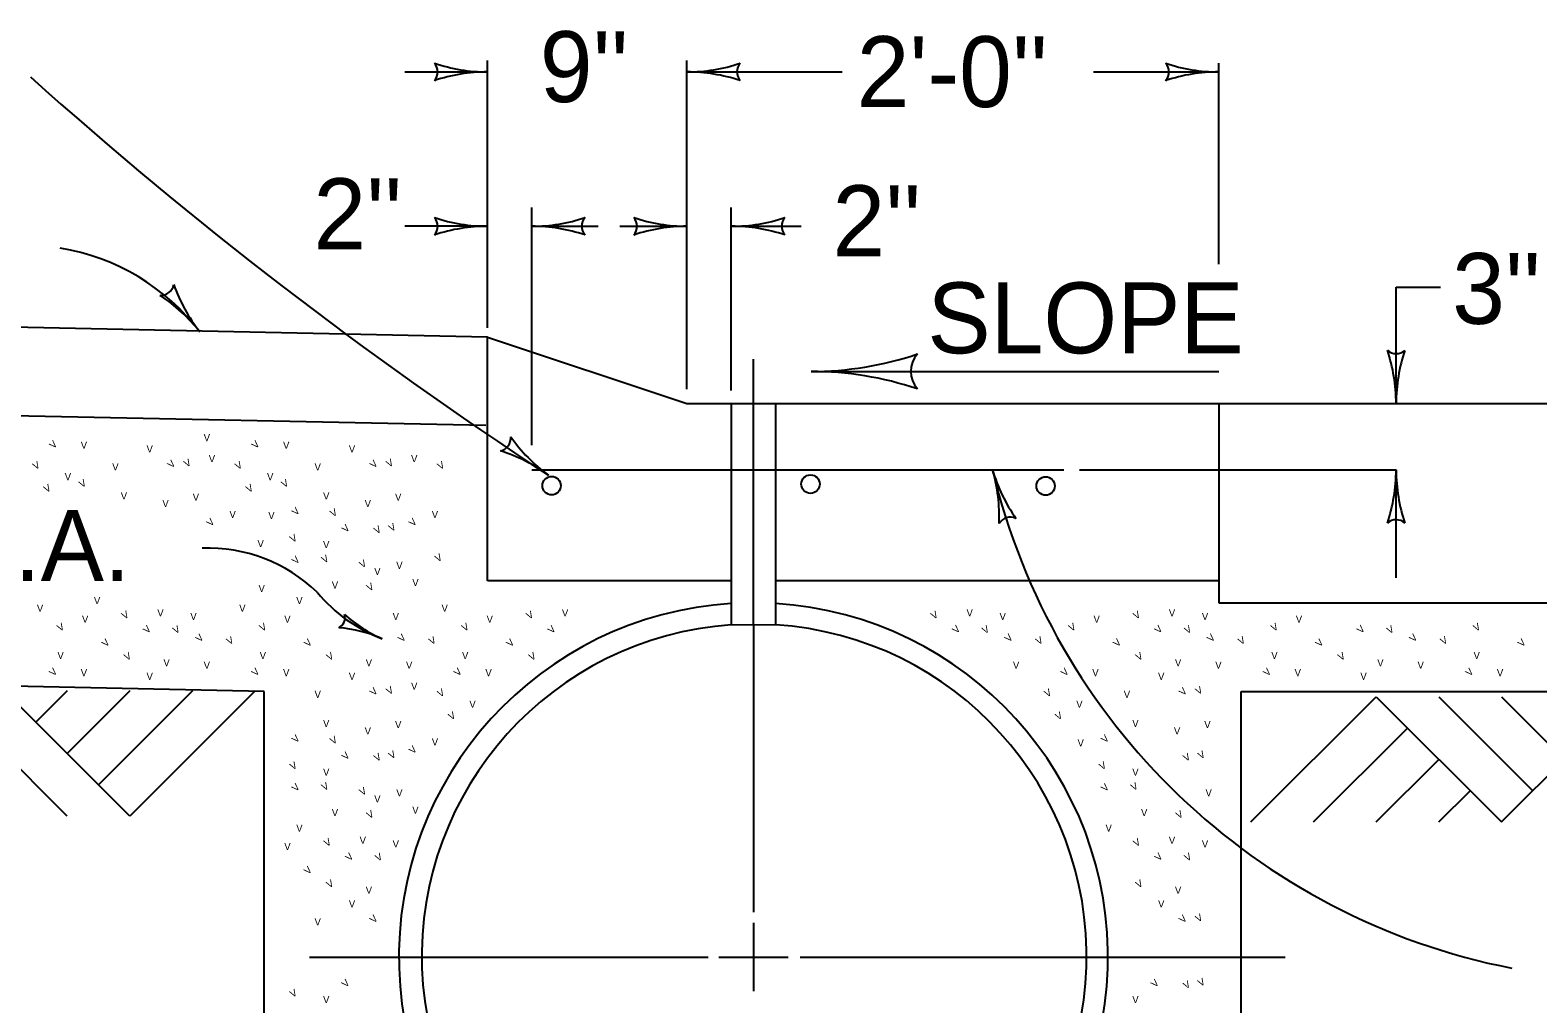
# Model space of a CAD drawing. Extents: x 1007 to 1035.5, y 1000.5 to 1021.5.
# Drawn here: x 1010.171 to 1014.424, y 1003.97 to 1006.717 of the extents above; entities that cross this region are included whole.
import ezdxf

# ---------------------------------------------------------------- set-up
doc = ezdxf.new("R2010")
doc.units = 0
for name, color, linetype in [('Level 1', 7, 'Continuous'), ('Level 2', 7, 'Continuous'), ('Level 5', 7, 'Continuous')]:
    doc.layers.add(name, color=color, linetype=linetype)

msp = doc.modelspace()

# ---------------------------------------------------------------- linework, layer by layer
at = {"layer": 'Level 1'}
for p, q in [((1012.0238, 1006.5995), (1012.4615, 1006.5995)), ((1013.1705, 1006.5995), (1013.5238, 1006.5995)), ((1011.5863, 1005.5468), (1011.5863, 1006.2169)), ((1011.8343, 1006.164), (1012.0238, 1006.164)), ((1012.1502, 1006.164), (1012.3455, 1006.164)), ((1011.4613, 1005.8515), (1008.448, 1005.9143)), ((1011.4613, 1005.164), (1011.4613, 1005.8515)), ((1011.4613, 1005.8515), (1012.0238, 1005.664)), ((1012.2113, 1005.039), (1012.2113, 1005.789)), ((1012.3738, 1005.7543), (1013.5238, 1005.7543)), ((1011.4562, 1005.6016), (1008.4428, 1005.6643)), ((1012.0238, 1005.664), (1013.5238, 1005.664)), ((1012.1488, 1005.664), (1012.1488, 1005.039)), ((1012.2738, 1005.664), (1012.2738, 1005.039)), ((1013.5238, 1005.664), (1013.5238, 1005.164)), ((1013.5238, 1005.664), (1015.0238, 1005.664)), ((1011.5863, 1005.4765), (1013.0864, 1005.4765)), ((1012.1475, 1005.164), (1011.4613, 1005.164)), ((1013.5238, 1005.164), (1012.2751, 1005.164)), ((1013.5238, 1005.164), (1013.5238, 1005.1015)), ((1013.5238, 1005.1015), (1014.8216, 1005.1015)), ((1012.1488, 1005.039), (1012.2738, 1005.0403)), ((1012.2113, 1005.039), (1012.2113, 1004.2291)), ((1010.8316, 1004.8515), (1008.4529, 1004.9012)), ((1010.4527, 1004.4997), (1010.0991, 1004.8533)), ((1010.2759, 1004.8533), (1010.1875, 1004.7648)), ((1010.4528, 1004.8533), (1010.2759, 1004.6764)), ((1010.6294, 1004.8533), (1010.3643, 1004.5881)), ((1010.8063, 1004.8533), (1010.4527, 1004.4997)), ((1010.8316, 1002.724), (1010.8316, 1004.8515)), ((1013.5872, 1002.724), (1013.5872, 1004.8515)), ((1013.5872, 1004.8515), (1015.0238, 1004.8515)), ((1013.6141, 1004.4831), (1013.9677, 1004.8367)), ((1013.9677, 1004.8367), (1014.3213, 1004.4831)), ((1014.1446, 1004.8367), (1014.4097, 1004.5715)), ((1014.3212, 1004.8367), (1014.498, 1004.6598)), ((1014.3213, 1004.4831), (1014.6748, 1004.8367)), ((1010.2758, 1004.4997), (1010.0107, 1004.7648)), ((1013.7909, 1004.4831), (1014.0561, 1004.7483)), ((1013.9676, 1004.4831), (1014.1444, 1004.6599)), ((1014.1444, 1004.4831), (1014.2328, 1004.5715)), ((1012.2113, 1004.199), (1012.2113, 1004.006)), ((1010.9588, 1004.1015), (1012.0838, 1004.1015)), ((1012.1139, 1004.1015), (1012.3088, 1004.1015)), ((1012.343, 1004.1015), (1013.7113, 1004.1015))]:
    msp.add_line(p, q, dxfattribs=at)
for centre in [(1011.642, 1005.4321), (1012.3722, 1005.4364), (1013.0353, 1005.4312)]:
    msp.add_circle(centre, 0.026, dxfattribs=at)
for centre, radius, start, end in [((1012.3738, 1006.6918), 0.9375, 270, 288.6688), ((1012.7303, 1005.7542), 0.075, 138.7746, 220.8913), ((1012.3738, 1006.6918), 0.9375, 269.9878, 270), ((1012.3738, 1004.8168), 0.9375, 71.3472, 89.9939), ((1010.6725, 1004.8124), 0.4436, 45.9651, 92.0409), ((1011.318, 1005.4095), 0.4371, 219.5228, 249.4068), ((1012.2113, 1004.1015), 1, 93.5832, 86.4085), ((1011.0283, 1005.0596), 0.0312, 295.2548, 17.3715), ((1011.3199, 1005.3579), 0.39, 227.8274, 246.4741), ((1011.0086, 1004.6427), 0.39, 66.4802, 85.149), ((1012.2133, 1004.1039), 0.9375, 93.9396, 86.2902), ((1011.0086, 1004.6427), 0.39, 66.468, 66.4802)]:
    msp.add_arc(centre, radius, start, end, dxfattribs=at)
at = {"layer": 'Level 5'}
for p, q in [((1011.4613, 1005.8773), (1011.4613, 1006.632)), ((1012.0238, 1005.7045), (1012.0238, 1006.632)), ((1011.2285, 1006.5995), (1011.4613, 1006.5995)), ((1013.5238, 1006.0571), (1013.5238, 1006.6243)), ((1012.1488, 1005.7006), (1012.1488, 1006.2169)), ((1011.4617, 1006.164), (1011.2285, 1006.164)), ((1011.5863, 1006.164), (1011.7736, 1006.164)), ((1014.0238, 1005.664), (1014.0238, 1005.9919)), ((1014.0238, 1005.9919), (1014.1488, 1005.9919)), ((1014.0238, 1005.664), (1014.0238, 1005.9897)), ((1013.1305, 1005.4765), (1014.0238, 1005.4765)), ((1014.0238, 1005.1721), (1014.0238, 1005.4765))]:
    msp.add_line(p, q, dxfattribs=at)
for centre, radius, start, end in [((1018.3792, 1015.7429), 12.2972, 228.13289, 236.72961), ((1011.2831, 1006.5995), 0.0375, 318.7746, 40.8913), ((1011.4613, 1006.1308), 0.4687, 90, 108.6688), ((1011.4613, 1007.0682), 0.4687, 251.3472, 269.9939), ((1011.4613, 1006.1308), 0.4687, 89.9878, 90), ((1012.0238, 1007.0682), 0.4688, 269.9878, 270), ((1012.0238, 1007.0682), 0.4688, 270, 288.6688), ((1012.0238, 1006.1308), 0.4688, 71.3472, 89.9939), ((1012.2021, 1006.5995), 0.0375, 138.7746, 220.8913), ((1013.3456, 1006.5995), 0.0375, 318.7746, 40.8913), ((1013.5238, 1006.1308), 0.4688, 90, 108.6688), ((1013.5238, 1007.0682), 0.4688, 251.3472, 269.9939), ((1013.5238, 1006.1308), 0.4688, 89.9878, 90), ((1011.2834, 1006.164), 0.0375, 318.7746, 40.8913), ((1011.4617, 1005.6953), 0.4688, 90, 108.6688), ((1011.4617, 1006.6327), 0.4688, 251.3472, 269.9939), ((1011.4617, 1005.6953), 0.4688, 89.9878, 90), ((1011.5863, 1006.6327), 0.4687, 269.9878, 270), ((1011.5863, 1006.6327), 0.4687, 270, 288.6688), ((1011.5863, 1005.6953), 0.4687, 71.3472, 89.9939), ((1011.7646, 1006.164), 0.0375, 138.7746, 220.8913), ((1011.8456, 1006.164), 0.0375, 318.7746, 40.8913), ((1012.0238, 1005.6953), 0.4687, 90, 108.6688), ((1012.0238, 1006.6327), 0.4687, 251.3472, 269.9939), ((1012.0238, 1005.6953), 0.4687, 89.9878, 90), ((1012.1502, 1006.6327), 0.4687, 269.9878, 270), ((1012.1502, 1006.6327), 0.4687, 270, 288.6688), ((1012.1502, 1005.6953), 0.4687, 71.3472, 89.9939), ((1012.3284, 1006.164), 0.0375, 138.7746, 220.8913), ((1010.1577, 1005.4919), 0.6182, 37.2604, 80.8228), ((1010.5395, 1006.0063), 0.0375, 266.9477, 349.0644), ((1011.0182, 1006.1559), 0.4687, 199.5203, 218.167), ((1010.2812, 1005.5765), 0.4687, 38.1731, 56.8419), ((1010.2812, 1005.5765), 0.4687, 38.1609, 38.1731), ((1014.0239, 1005.8422), 0.0375, 228.7746, 310.8913), ((1013.5551, 1005.664), 0.4687, 0, 18.6688), ((1014.4926, 1005.664), 0.4687, 161.3472, 179.9939), ((1013.5551, 1005.664), 0.4687, 359.9878, 0), ((1011.4894, 1005.5668), 0.0375, 282.5034, 4.6201), ((1011.9104, 1005.8393), 0.4688, 215.076, 233.7227), ((1011.3558, 1005.0834), 0.4688, 53.7288, 72.3976), ((1011.3558, 1005.0834), 0.4688, 53.7166, 53.7288), ((1013.3354, 1005.6087), 0.4687, 196.3746, 196.3868), ((1014.7086, 1005.91), 1.8738, 193.3757, 258.9632), ((1013.3354, 1005.6087), 0.4687, 196.3868, 215.0556), ((1012.436, 1005.3443), 0.4687, 357.734, 16.3807), ((1013.5551, 1005.4765), 0.4687, 341.3472, 359.9939), ((1014.4926, 1005.4765), 0.4687, 179.9878, 180), ((1014.4926, 1005.4765), 0.4687, 180, 198.6688), ((1012.9359, 1005.3055), 0.0375, 65.1614, 147.2781), ((1014.0238, 1005.2983), 0.0375, 48.7746, 130.8913)]:
    msp.add_arc(centre, radius, start, end, dxfattribs=at)

# ---------------------------------------------------------------- texts
at = {"layer": 'Level 1'}
for s, p in [("9''", (1011.6088, 1006.5144)), ("2'-0''", (1012.5025, 1006.5003)), ("2''", (1010.9703, 1006.0993)), ("2''", (1012.4341, 1006.0796)), ("3''", (1014.1819, 1005.8886)), ('SLOPE', (1012.7018, 1005.8055)), ('D.G.A.', (1009.6513, 1005.1633))]:
    msp.add_text(s, height=0.2, dxfattribs=at).set_placement(p)
at = {"layer": 'Level 2'}
for p in [(1010.6608, 1005.5575), (1010.3141, 1005.5363), (1010.4996, 1005.5259), (1010.8847, 1005.5363), (1011.0702, 1005.5259), (1010.4029, 1005.475), (1010.6751, 1005.4984), (1010.9735, 1005.475), (1011.2457, 1005.4984), (1010.2689, 1005.4475), (1010.8395, 1005.4475), (1010.4269, 1005.3932), (1010.6299, 1005.3898), (1010.9975, 1005.3932), (1011.2005, 1005.3898), (1010.5443, 1005.3719), (1010.7335, 1005.341), (1010.8429, 1005.3382), (1011.1148, 1005.3719), (1011.3041, 1005.341), (1010.8125, 1005.2586), (1010.9975, 1005.2558), (1011.1418, 1005.1802), (1011.2039, 1005.1973), (1010.8154, 1005.1321), (1011.0221, 1005.1418), (1011.2491, 1005.1487), (1010.3513, 1005.0978), (1010.9219, 1005.0978), (1010.1904, 1005.0765), (1010.3175, 1005.0456), (1010.53, 1005.0633), (1010.6231, 1005.0531), (1010.761, 1005.0765), (1010.8881, 1005.0456), (1011.1937, 1005.0531), (1011.3316, 1005.0765), (1011.4587, 1005.0456), (1011.6712, 1005.0633), (1012.8123, 1005.0633), (1012.9054, 1005.0531), (1013.1704, 1005.0456), (1013.3829, 1005.0633), (1013.476, 1005.0531), (1013.741, 1005.0456), (1010.2483, 1004.9431), (1010.5472, 1004.9225), (1010.6608, 1004.9157), (1010.8188, 1004.9431), (1011.1178, 1004.9225), (1011.2314, 1004.9157), (1011.3894, 1004.9431), (1012.9432, 1004.9157), (1013.4001, 1004.9225), (1013.5138, 1004.9157), (1013.6718, 1004.9431), (1013.9707, 1004.9225), (1014.0843, 1004.9157), (1014.2423, 1004.9431), (1010.3141, 1004.8944), (1010.4996, 1004.8841), (1010.8847, 1004.8944), (1011.0702, 1004.8841), (1011.4553, 1004.8944), (1013.167, 1004.8944), (1013.3525, 1004.8841), (1013.7376, 1004.8944), (1013.9231, 1004.8841), (1014.3082, 1004.8944), (1010.9735, 1004.8332), (1011.2457, 1004.8566), (1013.2558, 1004.8332), (1011.4101, 1004.8057), (1013.1218, 1004.8057), (1010.9975, 1004.7513), (1011.2005, 1004.7479), (1013.2798, 1004.7513), (1013.4828, 1004.7479), (1011.1148, 1004.7301), (1011.3041, 1004.6992), (1013.1253, 1004.6963), (1013.3972, 1004.7301), (1010.9975, 1004.6139), (1013.2798, 1004.6139), (1011.1418, 1004.5383), (1011.2039, 1004.5555), (1013.4863, 1004.5555), (1011.0221, 1004.4999), (1011.2491, 1004.5068), (1013.3044, 1004.4999), (1010.9219, 1004.4559), (1013.2043, 1004.4559), (1010.8881, 1004.4038), (1011.1006, 1004.4215), (1011.1937, 1004.4113), (1013.3829, 1004.4215), (1013.476, 1004.4113), (1011.1178, 1004.2807), (1013.4001, 1004.2807), (1011.0702, 1004.2423), (1013.3525, 1004.2423), (1010.9735, 1004.1913), (1010.9975, 1003.9721), (1013.2798, 1003.9721)]:
    msp.add_text('V', height=0.02, dxfattribs=at).set_placement(p)
for rotation, p in [(45, (1010.2371, 1005.5347)), (45, (1010.8077, 1005.5347)), (29.9221, (1010.1859, 1005.476)), (45, (1010.5703, 1005.4797)), (29.9221, (1010.6122, 1005.4829)), (29.9221, (1010.7565, 1005.476)), (45, (1011.1409, 1005.4797)), (29.9221, (1011.1828, 1005.4829)), (29.9221, (1011.3271, 1005.476)), (29.9221, (1010.2168, 1005.4113)), (29.9221, (1010.3165, 1005.4251)), (29.9221, (1010.7874, 1005.4113)), (29.9221, (1010.8871, 1005.4251)), (45, (1010.9211, 1005.3463)), (29.9221, (1011.0245, 1005.3426)), (45, (1010.6806, 1005.3154)), (45, (1011.0619, 1005.2982)), (29.9221, (1011.1482, 1005.2945)), (29.9221, (1011.1897, 1005.3014)), (45, (1011.2512, 1005.3154)), (29.9221, (1010.9111, 1005.2705)), (45, (1010.9211, 1005.2089)), (29.9221, (1011.0004, 1005.2121)), (29.9221, (1011.1069, 1005.1983)), (29.9221, (1011.3202, 1005.2155)), (29.9221, (1011.1275, 1005.1331)), (29.9221, (1010.4367, 1005.054)), (29.9221, (1011.5778, 1005.054)), (29.9221, (1012.719, 1005.054)), (29.9221, (1013.2896, 1005.054)), (29.9221, (1010.2546, 1005.0197)), (45, (1010.5016, 1005.0131)), (29.9221, (1010.581, 1005.0128)), (45, (1010.6497, 1004.989)), (29.9221, (1010.8252, 1005.0197)), (45, (1011.2203, 1004.989)), (29.9221, (1011.3958, 1005.0197)), (45, (1011.6428, 1005.0131)), (45, (1012.7839, 1005.0131)), (29.9221, (1012.8633, 1005.0128)), (45, (1012.932, 1004.989)), (29.9221, (1013.1075, 1005.0197)), (45, (1013.3545, 1005.0131)), (29.9221, (1013.4339, 1005.0128)), (45, (1013.5026, 1004.989)), (29.9221, (1013.6781, 1005.0197)), (45, (1013.9251, 1005.0131)), (29.9221, (1014.0045, 1005.0128)), (45, (1014.0732, 1004.989)), (29.9221, (1014.2487, 1005.0197)), (45, (1010.3848, 1004.9753)), (29.9221, (1010.7324, 1004.9819)), (45, (1010.9554, 1004.9753)), (29.9221, (1011.303, 1004.9819)), (45, (1011.526, 1004.9753)), (29.9221, (1013.0148, 1004.9819)), (45, (1013.2378, 1004.9753)), (29.9221, (1013.5853, 1004.9819)), (45, (1013.8083, 1004.9753)), (29.9221, (1014.1559, 1004.9819)), (45, (1014.3789, 1004.9753)), (29.9221, (1010.4436, 1004.9373)), (29.9221, (1011.0142, 1004.9373)), (29.9221, (1011.5848, 1004.9373)), (29.9221, (1013.2965, 1004.9373)), (29.9221, (1013.8671, 1004.9373)), (45, (1010.2371, 1004.8928)), (45, (1010.8077, 1004.8928)), (45, (1011.3783, 1004.8928)), (45, (1013.09, 1004.8928)), (45, (1013.6606, 1004.8928)), (45, (1014.2312, 1004.8928)), (45, (1011.1409, 1004.8378)), (29.9221, (1011.1828, 1004.8411)), (29.9221, (1011.3271, 1004.8342)), (29.9221, (1013.0388, 1004.8342)), (45, (1013.4233, 1004.8378)), (29.9221, (1013.4651, 1004.8411)), (29.9221, (1011.358, 1004.7695)), (29.9221, (1013.0698, 1004.7695)), (45, (1010.9211, 1004.7045)), (29.9221, (1011.0245, 1004.7008)), (45, (1013.2034, 1004.7045)), (45, (1011.0619, 1004.6563)), (29.9221, (1011.1482, 1004.6527)), (29.9221, (1011.1897, 1004.6596)), (45, (1011.2512, 1004.6736)), (29.9221, (1013.4305, 1004.6527)), (29.9221, (1013.472, 1004.6596)), (29.9221, (1010.9111, 1004.6287)), (29.9221, (1013.1934, 1004.6287)), (45, (1010.9211, 1004.5671)), (29.9221, (1011.0004, 1004.5703)), (45, (1013.2034, 1004.5671)), (29.9221, (1013.2828, 1004.5703)), (29.9221, (1011.1069, 1004.5565)), (29.9221, (1011.1275, 1004.4913)), (29.9221, (1013.4098, 1004.4913)), (29.9221, (1011.0073, 1004.4122)), (29.9221, (1013.2896, 1004.4122)), (45, (1011.0722, 1004.3713)), (29.9221, (1011.1516, 1004.371)), (45, (1013.3545, 1004.3713)), (29.9221, (1013.4339, 1004.371)), (45, (1010.9554, 1004.3334)), (29.9221, (1011.0142, 1004.2954)), (29.9221, (1013.2965, 1004.2954)), (45, (1011.1409, 1004.196)), (45, (1013.4233, 1004.196)), (29.9221, (1013.4651, 1004.1993)), (45, (1011.0619, 1004.0145)), (45, (1013.3443, 1004.0145)), (29.9221, (1013.4305, 1004.0108)), (29.9221, (1013.472, 1004.0178)), (29.9221, (1010.9111, 1003.9868))]:
    msp.add_text('V', height=0.02, rotation=rotation, dxfattribs=at).set_placement(p)

doc.saveas('drawing.dxf')
